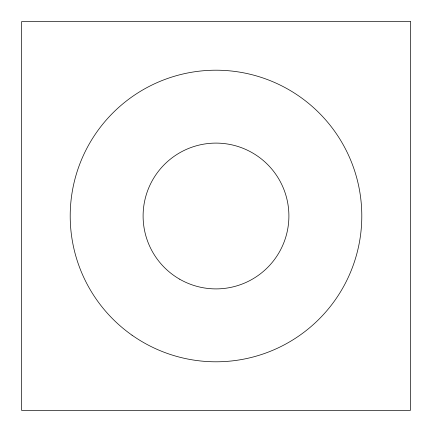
<?xml version="1.0" encoding="UTF-8"?>
<svg xmlns="http://www.w3.org/2000/svg" width="432" height="432" viewBox="0 0 432 432"><rect width="100%" height="100%" fill="white"/><g stroke="black" fill="none" stroke-linecap="round" stroke-linejoin="round"><path stroke-width="0.65" d="M410.4 21.6L21.6 21.6L21.6 410.4L410.4 410.4L410.4 21.6M132.052 335.205A145.8 145.8 0 0 0 361.211 229.1A145.8 145.8 0 0 0 154.742 83.695A145.8 145.8 0 0 0 132.052 335.205M179.55 279.131A72.9 72.9 0 0 0 288.9 216A72.9 72.9 0 0 0 179.55 152.869A72.9 72.9 0 0 0 179.55 279.131"/></g></svg>
